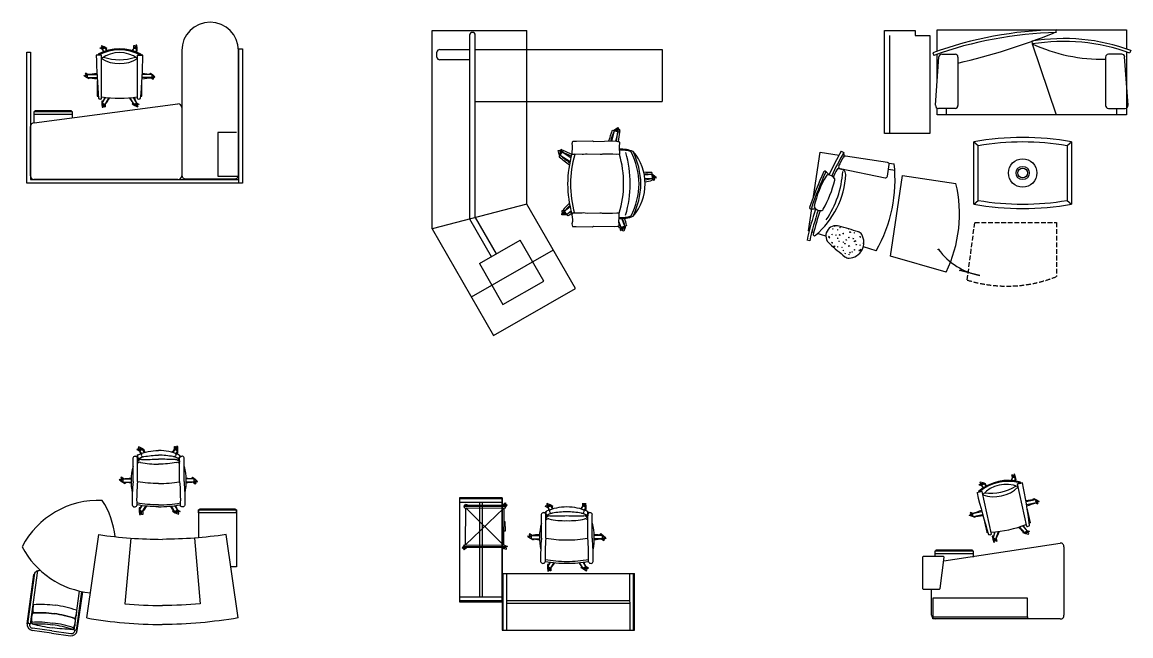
# Model space of a CAD drawing. Header units: millimetres. Extents: x 10079 to 35171, y 5151 to 19853.
# Drawn here: x 23452 to 35171, y 13371 to 19853 of the extents above; entities that cross this region are included whole.
import ezdxf

# ---------------------------------------------------------------- set-up
doc = ezdxf.new("R2010")
doc.units = ezdxf.units.MM
doc.linetypes.add('DASHED', pattern=[70, 50, -20])

# ---------------------------------------------------------------- blocks, each defined once
blk = doc.blocks.new('sh')
at = {"color": 0, "lineweight": -2, "ltscale": 100}
for p, q in [((-429, 240), (-432, 230)), ((-398, 233), (-429, 240)), ((-11, 225), (16, 248)), ((23, 241), (15, 233)), ((16, 248), (23, 241)), ((-438, 210), (-435, 220)), ((-414, 202), (-438, 210)), ((-435, 220), (-425, 217)), ((-432, 230), (-422, 227)), ((-425, 217), (-415, 215)), ((-422, 227), (-414, 225)), ((-414, 227), (16, 225)), ((-414, 197), (-414, 227)), ((-414, 217), (16, 215)), ((16, 195), (-414, 197)), ((-401, -193), (-399, 197)), ((1, 195), (-401, -193)), ((-399, 197), (-1, -195)), ((-379, 227), (-398, 233)), ((1, 195), (-1, -195)), ((15, 233), (8, 226)), ((23, 226), (15, 219)), ((16, 203), (38, 226)), ((16, 225), (16, 195)), ((16, 202), (16, 203)), ((30, 233), (23, 226)), ((38, 226), (30, 233)), ((-415, 52), (-400, 52)), ((-415, 2), (-415, 52)), ((-415, 2), (-415, 2)), ((-415, 2), (-415, 2)), ((-415, 2), (-415, -48)), ((-415, -48), (-400, -48)), ((-416, -201), (-438, -224)), ((-438, -224), (-430, -232)), ((-430, -232), (-423, -224)), ((-423, -224), (-415, -217)), ((-423, -239), (-415, -232)), ((14, -195), (-416, -193)), ((-416, -223), (-416, -193)), ((14, -215), (-416, -213)), ((-389, -223), (-416, -247)), ((14, -225), (-416, -223)), ((-415, -232), (-408, -225)), ((-21, -225), (-2, -232)), ((14, -195), (14, -225)), ((22, -226), (14, -224)), ((25, -216), (15, -213)), ((-416, -247), (-423, -239))]:
    blk.add_line(p, q, dxfattribs=at)
blk.add_circle((-200, 1), 5, dxfattribs=at)
at = {"color": 0, "linetype": 'Continuous', "lineweight": -2, "ltscale": 0.7}
blk.add_circle((-200, 1), 5, dxfattribs=at)
at = {"color": 0, "lineweight": -2, "ltscale": 100}
for centre, start, end in [((-403, 217), 154.715, 204.8272), ((-403, 217), 55.7375, 123.8046), ((4, 215), 55.7375, 123.8046), ((-404, -213), 235.7375, 303.8046), ((3, -215), 235.7375, 303.8046), ((3, -215), 334.715, 24.8272)]:
    blk.add_arc(centre, 12.1, start, end, dxfattribs=at)

msp = doc.modelspace()

# ---------------------------------------------------------------- linework, layer by layer
at = {"color": 18, "linetype": 'ByBlock', "lineweight": -2, "ltscale": 0.7, "true_color": 0x000000}
for p, q in [((27787, 17670), (27787, 19765)), ((27787, 19765), (28787, 19765)), ((28787, 17930), (28787, 19765)), ((28787, 19565), (30217, 19565)), ((30217, 19565), (30217, 19015)), ((28787, 19015), (30217, 19015)), ((29265, 18570), (29273, 18596)), ((29270, 18547), (29265, 18570)), ((29265, 18474), (29271, 18525)), ((29271, 18525), (29270, 18547)), ((29273, 18596), (29311, 18596)), ((29311, 18596), (29482, 18600)), ((29482, 18600), (29495, 18592)), ((29495, 18592), (29719, 18598)), ((29719, 18598), (29748, 18593)), ((29748, 18593), (29762, 18594)), ((29762, 18594), (29766, 18584)), ((29766, 18584), (29762, 18533)), ((29762, 18533), (29764, 18512)), ((29271, 18456), (29265, 18474)), ((29277, 18455), (29271, 18456)), ((29285, 18457), (29277, 18455)), ((29293, 18459), (29285, 18457)), ((29372, 18455), (29293, 18459)), ((29386, 18454), (29372, 18455)), ((29406, 18458), (29386, 18454)), ((29425, 18460), (29406, 18458)), ((29562, 18456), (29425, 18460)), ((29578, 18457), (29562, 18456)), ((29588, 18458), (29578, 18457)), ((29599, 18458), (29588, 18458)), ((29694, 18458), (29599, 18458)), ((29738, 18455), (29694, 18458)), ((29765, 18458), (29738, 18455)), ((29764, 18512), (29765, 18478)), ((29765, 18478), (29765, 18458)), ((28787, 17930), (27787, 17670)), ((28787, 17930), (27787, 17670)), ((28182, 17897), (28182, 17896)), ((29301, 17040), (28787, 17930)), ((29270, 17836), (29264, 17819)), ((29264, 17819), (29269, 17768)), ((29276, 17838), (29270, 17836)), ((29284, 17836), (29276, 17838)), ((29292, 17834), (29284, 17836)), ((29371, 17837), (29292, 17834)), ((29384, 17838), (29371, 17837)), ((29404, 17835), (29384, 17838)), ((29424, 17833), (29404, 17835)), ((29560, 17836), (29424, 17833)), ((29577, 17835), (29560, 17836)), ((29586, 17833), (29577, 17835)), ((29598, 17833), (29586, 17833)), ((29693, 17833), (29598, 17833)), ((29737, 17836), (29693, 17833)), ((29764, 17834), (29737, 17836)), ((29764, 17813), (29764, 17834)), ((29269, 17746), (29263, 17723)), ((29263, 17723), (29271, 17696)), ((29269, 17768), (29269, 17746)), ((29271, 17696), (29309, 17696)), ((29309, 17696), (29480, 17692)), ((29480, 17692), (29493, 17700)), ((29493, 17700), (29718, 17693)), ((29718, 17693), (29746, 17698)), ((29746, 17698), (29761, 17697)), ((29760, 17758), (29763, 17779)), ((29764, 17707), (29760, 17758)), ((29761, 17697), (29764, 17707)), ((29763, 17779), (29764, 17813)), ((27787, 17670), (28433, 16542)), ((28433, 16542), (29301, 17040))]:
    msp.add_line(p, q, dxfattribs=at)
at = {"color": 18, "linetype": 'ByBlock', "lineweight": -2, "ltscale": 0.4, "true_color": 0x000000}
for p, q in [((28182, 19715), (28182, 17775)), ((28242, 17791), (28242, 19715)), ((27837, 19485), (27837, 19535)), ((27867, 19565), (28182, 19565)), ((28182, 19455), (27867, 19455)), ((28242, 19565), (28787, 19565)), ((28242, 19015), (28787, 19015)), ((28182, 17775), (28410, 17377)), ((28242, 17791), (28463, 17406)), ((28285, 17304), (28717, 17552)), ((28966, 17119), (28717, 17552)), ((28200, 16950), (29067, 17447)), ((28285, 17304), (28533, 16871)), ((28533, 16871), (28966, 17119))]:
    msp.add_line(p, q, dxfattribs=at)
at = {"color": 18, "linetype": 'ByBlock', "lineweight": -2, "ltscale": 100, "true_color": 0x000000}
for p, q in [((32569, 18677), (32569, 19765)), ((32569, 19765), (32890, 19765)), ((32619, 19711), (32619, 18677)), ((32890, 19765), (32890, 19711)), ((32890, 19711), (33045, 19711)), ((33045, 19711), (33045, 18677)), ((33124, 19773), (35124, 19773)), ((33124, 19547), (33124, 19773)), ((34383, 19742), (34383, 19772)), ((35124, 19773), (35124, 19572)), ((34124, 19653), (34129, 19624)), ((34129, 19624), (34383, 18873)), ((33078, 19530), (33088, 19502)), ((33107, 18976), (33143, 19487)), ((33124, 19229), (33124, 19515)), ((33172, 19515), (33314, 19515)), ((33344, 19485), (33344, 18973)), ((34904, 19485), (34904, 18973)), ((35077, 19515), (34934, 19515)), ((35142, 18976), (35106, 19487)), ((35124, 19540), (35124, 18873)), ((35171, 19556), (35161, 19528)), ((33124, 18873), (33124, 18943)), ((35124, 18873), (33124, 18873)), ((33314, 18943), (33137, 18943)), ((33224, 18873), (33224, 18943)), ((34934, 18943), (35112, 18943)), ((35024, 18873), (35024, 18943)), ((33045, 18677), (32569, 18677)), ((33511, 17931), (33511, 18588)), ((33511, 18588), (33558, 18549)), ((33558, 17970), (33558, 18549)), ((34497, 18549), (34544, 18588)), ((34497, 18549), (34497, 17970)), ((34544, 18588), (34544, 17931)), ((31818, 18013), (31888, 18479)), ((31888, 18479), (32087, 18449)), ((32111, 18491), (32137, 18476)), ((32600, 18372), (32154, 18439)), ((32098, 18306), (32574, 18210)), ((32598, 18227), (32616, 18349)), ((32609, 18300), (32675, 18290)), ((32613, 18364), (32669, 18355)), ((32630, 17381), (32758, 18235)), ((32758, 18235), (33322, 18150)), ((33511, 17931), (33558, 17970)), ((34497, 17970), (34544, 17931)), ((31763, 17648), (31798, 17880)), ((32037, 17702), (32034, 17695)), ((32043, 17697), (32034, 17695)), ((32040, 17702), (32043, 17697)), ((31771, 17646), (31763, 17648)), ((31819, 17632), (31800, 17637)), ((31947, 17594), (31856, 17621)), ((31979, 17592), (31976, 17586)), ((31982, 17587), (31976, 17586)), ((31982, 17582), (31978, 17572)), ((31979, 17592), (31982, 17587)), ((31982, 17582), (31987, 17574)), ((32010, 17615), (32010, 17607)), ((32010, 17615), (32015, 17611)), ((32015, 17611), (32010, 17607)), ((32022, 17671), (32019, 17665)), ((32025, 17666), (32019, 17665)), ((32022, 17671), (32025, 17666)), ((32054, 17607), (32051, 17600)), ((32057, 17602), (32051, 17600)), ((32054, 17607), (32057, 17602)), ((32069, 17664), (32069, 17656)), ((32069, 17664), (32074, 17660)), ((32074, 17660), (32069, 17656)), ((32093, 17611), (32088, 17601)), ((32098, 17604), (32088, 17601)), ((32093, 17611), (32098, 17604)), ((32097, 17686), (32094, 17680)), ((32100, 17681), (32094, 17680)), ((32097, 17686), (32100, 17681)), ((32129, 17622), (32126, 17615)), ((32132, 17616), (32126, 17615)), ((32128, 17623), (32128, 17616)), ((32128, 17623), (32133, 17620)), ((32133, 17620), (32128, 17616)), ((32129, 17622), (32132, 17616)), ((32187, 17669), (32187, 17665)), ((32191, 17668), (32187, 17665)), ((32188, 17582), (32188, 17575)), ((32188, 17582), (32193, 17579)), ((32204, 17641), (32199, 17631)), ((32209, 17633), (32199, 17631)), ((32204, 17636), (32201, 17630)), ((32207, 17631), (32201, 17630)), ((32204, 17641), (32209, 17633)), ((32204, 17636), (32207, 17631)), ((32246, 17631), (32246, 17624)), ((32246, 17631), (32251, 17628)), ((32251, 17628), (32246, 17624)), ((32305, 17591), (32306, 17583)), ((32305, 17591), (32310, 17587)), ((32310, 17587), (32306, 17583)), ((32311, 17586), (32308, 17580)), ((32314, 17581), (32308, 17580)), ((32311, 17586), (32314, 17581)), ((31778, 17545), (31748, 17551)), ((31952, 17565), (31957, 17562)), ((31957, 17562), (31954, 17560)), ((31987, 17574), (31978, 17572)), ((32011, 17528), (32008, 17521)), ((32014, 17523), (32008, 17521)), ((32011, 17528), (32014, 17523)), ((32011, 17525), (32011, 17517)), ((32011, 17525), (32016, 17521)), ((32016, 17521), (32011, 17517)), ((32037, 17489), (32032, 17479)), ((32041, 17481), (32032, 17479)), ((32037, 17489), (32041, 17481)), ((32070, 17574), (32070, 17566)), ((32070, 17574), (32075, 17570)), ((32075, 17570), (32070, 17566)), ((32070, 17484), (32070, 17476)), ((32070, 17484), (32075, 17480)), ((32075, 17480), (32070, 17476)), ((32086, 17543), (32083, 17536)), ((32089, 17537), (32083, 17536)), ((32086, 17543), (32089, 17537)), ((32118, 17478), (32115, 17472)), ((32121, 17473), (32115, 17472)), ((32118, 17478), (32121, 17473)), ((32129, 17533), (32129, 17526)), ((32129, 17533), (32134, 17530)), ((32134, 17530), (32129, 17526)), ((32148, 17518), (32143, 17508)), ((32152, 17510), (32143, 17508)), ((32148, 17518), (32152, 17510)), ((32161, 17557), (32158, 17551)), ((32164, 17552), (32158, 17551)), ((32161, 17557), (32164, 17552)), ((32193, 17579), (32188, 17575)), ((32188, 17492), (32188, 17485)), ((32188, 17492), (32193, 17489)), ((32193, 17489), (32188, 17485)), ((32193, 17493), (32190, 17486)), ((32196, 17487), (32190, 17486)), ((32193, 17493), (32196, 17487)), ((32236, 17572), (32233, 17565)), ((32239, 17566), (32233, 17565)), ((32236, 17572), (32239, 17566)), ((32247, 17541), (32247, 17534)), ((32247, 17541), (32252, 17538)), ((32252, 17538), (32247, 17534)), ((32259, 17548), (32254, 17537)), ((32263, 17540), (32254, 17537)), ((32259, 17548), (32263, 17540)), ((32269, 17507), (32265, 17501)), ((32271, 17502), (32265, 17501)), ((32269, 17507), (32271, 17502)), ((32306, 17501), (32311, 17497)), ((32306, 17501), (32306, 17493)), ((32311, 17497), (32306, 17493)), ((32344, 17522), (32340, 17515)), ((32346, 17517), (32340, 17515)), ((32344, 17522), (32346, 17517)), ((32480, 17439), (32344, 17479)), ((32130, 17443), (32130, 17436)), ((32130, 17443), (32135, 17440)), ((32135, 17440), (32130, 17436)), ((32150, 17414), (32147, 17407)), ((32153, 17408), (32147, 17407)), ((32150, 17414), (32153, 17408)), ((32189, 17402), (32189, 17395)), ((32189, 17402), (32194, 17399)), ((32194, 17399), (32189, 17395)), ((32202, 17425), (32197, 17415)), ((32207, 17417), (32197, 17415)), ((32202, 17425), (32207, 17417)), ((32226, 17428), (32222, 17422)), ((32228, 17423), (32222, 17422)), ((32226, 17428), (32228, 17423)), ((32248, 17451), (32248, 17444)), ((32248, 17451), (32253, 17448)), ((32253, 17448), (32248, 17444)), ((32301, 17443), (32297, 17436)), ((32303, 17438), (32297, 17436)), ((32301, 17443), (32303, 17438)), ((32313, 17454), (32308, 17444)), ((32318, 17447), (32308, 17444)), ((32313, 17454), (32318, 17447)), ((33219, 17212), (32630, 17381)), ((33361, 17229), (33386, 17242)), ((33575, 17178), (33361, 17229)), ((28075, 14830), (28075, 14130)), ((28525, 14830), (28075, 14830)), ((28525, 14818), (28075, 14818)), ((28525, 14780), (28075, 14780)), ((28285, 14780), (28285, 14130)), ((28315, 14780), (28315, 14130)), ((28525, 14830), (28525, 14130)), ((28525, 14130), (28525, 14830)), ((29000, 14769), (28995, 14759)), ((29032, 14755), (29000, 14769)), ((29377, 14741), (29378, 14771)), ((29389, 14772), (29390, 14760)), ((29401, 14772), (29401, 14761)), ((29415, 14738), (29412, 14773)), ((28940, 14403), (28940, 14653)), ((28984, 14738), (28989, 14748)), ((29010, 14723), (28984, 14738)), ((28989, 14748), (29000, 14743)), ((28995, 14759), (29005, 14753)), ((29000, 14743), (29010, 14738)), ((29005, 14753), (29015, 14748)), ((29008, 14729), (29038, 14746)), ((29008, 14729), (29025, 14698)), ((29062, 14737), (29032, 14755)), ((29038, 14746), (29059, 14710)), ((29050, 14730), (29056, 14727)), ((29056, 14727), (29062, 14737)), ((29381, 14746), (29360, 14710)), ((29381, 14746), (29411, 14729)), ((29390, 14760), (29390, 14749)), ((29411, 14729), (29394, 14698)), ((29401, 14761), (29402, 14750)), ((29403, 14710), (29404, 14703)), ((29404, 14703), (29415, 14704)), ((29415, 14704), (29415, 14738)), ((29479, 14403), (29479, 14653)), ((28987, 14403), (28987, 14638)), ((29432, 14403), (29432, 14638)), ((28798, 14418), (28804, 14428)), ((28826, 14398), (28798, 14418)), ((28804, 14428), (28814, 14422)), ((28816, 14447), (28810, 14438)), ((28810, 14438), (28820, 14431)), ((28814, 14422), (28823, 14416)), ((28843, 14432), (28816, 14447)), ((28820, 14431), (28829, 14425)), ((28836, 14397), (28836, 14431)), ((28836, 14431), (28920, 14431)), ((29583, 14431), (29499, 14431)), ((29560, 14441), (29568, 14450)), ((29569, 14433), (29560, 14441)), ((29568, 14450), (29595, 14429)), ((29570, 14433), (29569, 14433)), ((29583, 14431), (29583, 14397)), ((29595, 14429), (29621, 14405)), ((28856, 14381), (28826, 14398)), ((28836, 14397), (28919, 14397)), ((28856, 14394), (28862, 14391)), ((28862, 14391), (28856, 14381)), ((29583, 14397), (29500, 14397)), ((29576, 14396), (29599, 14379)), ((29597, 14395), (29589, 14402)), ((29605, 14404), (29596, 14411)), ((29606, 14387), (29597, 14395)), ((29599, 14379), (29606, 14387)), ((29613, 14396), (29605, 14404)), ((29621, 14405), (29613, 14396)), ((28075, 14130), (28075, 13730)), ((28285, 14130), (28285, 13780)), ((28315, 14130), (28315, 13780)), ((28525, 13730), (28525, 14130)), ((28525, 14130), (28525, 13730)), ((29016, 14125), (29004, 14124)), ((29004, 14124), (29004, 14090)), ((29004, 14090), (29007, 14055)), ((29008, 14099), (29036, 14149)), ((29038, 14082), (29008, 14099)), ((29016, 14118), (29016, 14125)), ((29018, 14067), (29018, 14078)), ((29019, 14056), (29018, 14067)), ((29030, 14068), (29029, 14079)), ((29030, 14056), (29030, 14068)), ((29038, 14082), (29074, 14144)), ((29042, 14087), (29042, 14057)), ((29381, 14082), (29345, 14144)), ((29363, 14101), (29358, 14091)), ((29358, 14091), (29388, 14074)), ((29369, 14098), (29363, 14101)), ((29411, 14099), (29381, 14082)), ((29411, 14099), (29383, 14149)), ((29388, 14074), (29419, 14059)), ((29414, 14075), (29404, 14080)), ((29409, 14105), (29435, 14090)), ((29420, 14085), (29410, 14090)), ((29425, 14070), (29414, 14075)), ((29419, 14059), (29425, 14070)), ((29430, 14080), (29420, 14085)), ((29435, 14090), (29430, 14080)), ((28525, 14030), (29925, 14030)), ((28525, 14030), (28525, 13430)), ((28537, 13430), (28537, 14030)), ((28575, 13430), (28575, 14030)), ((29007, 14055), (29019, 14056)), ((29042, 14057), (29030, 14056)), ((29878, 13430), (29875, 14030)), ((29913, 13430), (29913, 14030)), ((29925, 13430), (29925, 14030)), ((29925, 13430), (29925, 14030)), ((28525, 13840), (28525, 13870)), ((28525, 13780), (28075, 13780)), ((28525, 13742), (28075, 13742)), ((28075, 13730), (28525, 13730)), ((28525, 13730), (28075, 13730)), ((28115, 13730), (28085, 13730)), ((28575, 13745), (29877, 13745)), ((28575, 13715), (29877, 13715)), ((28525, 13430), (29281, 13430)), ((28525, 13430), (29925, 13430))]:
    msp.add_line(p, q, dxfattribs=at)
at = {"color": 18, "linetype": 'ByBlock', "lineweight": -2, "ltscale": 0.2, "true_color": 0x000000}
for p, q in [((24276, 19577), (24281, 19587)), ((24300, 19563), (24276, 19577)), ((24281, 19587), (24290, 19582)), ((24291, 19605), (24286, 19596)), ((24286, 19596), (24295, 19591)), ((24290, 19582), (24299, 19577)), ((24319, 19592), (24291, 19605)), ((24295, 19591), (24304, 19587)), ((24298, 19569), (24325, 19585)), ((24347, 19576), (24319, 19592)), ((24325, 19585), (24344, 19551)), ((24342, 19567), (24347, 19576)), ((24637, 19585), (24618, 19551)), ((24634, 19580), (24634, 19608)), ((24634, 19608), (24644, 19608)), ((24637, 19585), (24665, 19569)), ((24644, 19608), (24645, 19598)), ((24645, 19598), (24645, 19588)), ((24665, 19609), (24655, 19609)), ((24655, 19609), (24655, 19598)), ((24655, 19598), (24656, 19588)), ((24668, 19578), (24665, 19609)), ((24668, 19546), (24668, 19578)), ((25741, 19572), (25745, 19573)), ((25741, 18152), (25741, 19572)), ((25745, 19573), (25781, 19573)), ((25781, 19573), (25781, 18152)), ((23500, 18152), (23500, 19537)), ((23500, 19537), (23520, 19537)), ((23520, 19537), (23540, 19537)), ((23540, 19537), (23540, 18192)), ((24291, 19503), (24235, 19503)), ((24291, 19042), (24291, 19503)), ((24298, 19569), (24314, 19541)), ((24336, 19570), (24342, 19567)), ((24665, 19569), (24649, 19541)), ((24657, 19552), (24658, 19546)), ((24658, 19546), (24668, 19546)), ((24672, 19042), (24672, 19503)), ((24672, 19503), (24728, 19503)), ((24728, 19503), (24672, 19503)), ((25139, 19563), (25139, 18238)), ((25739, 18238), (25739, 19553)), ((24107, 19287), (24112, 19295)), ((24132, 19268), (24107, 19287)), ((24112, 19295), (24121, 19290)), ((24124, 19313), (24118, 19304)), ((24118, 19304), (24127, 19299)), ((24121, 19290), (24130, 19284)), ((24148, 19299), (24124, 19313)), ((24127, 19299), (24135, 19293)), ((24160, 19253), (24132, 19268)), ((24142, 19299), (24241, 19299)), ((24142, 19267), (24142, 19299)), ((24142, 19267), (24243, 19267)), ((24160, 19265), (24165, 19261)), ((24165, 19261), (24160, 19253)), ((24245, 19232), (24245, 19073)), ((24718, 19073), (24718, 19232)), ((24821, 19267), (24720, 19267)), ((24821, 19299), (24721, 19299)), ((24800, 19307), (24807, 19315)), ((24808, 19300), (24800, 19307)), ((24807, 19315), (24832, 19296)), ((24808, 19300), (24808, 19300)), ((24814, 19266), (24835, 19250)), ((24821, 19299), (24821, 19267)), ((24834, 19265), (24826, 19272)), ((24832, 19296), (24855, 19275)), ((24840, 19273), (24833, 19280)), ((24842, 19259), (24834, 19265)), ((24835, 19250), (24842, 19259)), ((24848, 19267), (24840, 19273)), ((24855, 19275), (24848, 19267)), ((23579, 18791), (25099, 18991)), ((24305, 19020), (24294, 19019)), ((24294, 19019), (24294, 18988)), ((24294, 18988), (24297, 18957)), ((24298, 18997), (24334, 19058)), ((24325, 18981), (24298, 18997)), ((24305, 19014), (24305, 19020)), ((24325, 18981), (24368, 19055)), ((24329, 18986), (24329, 18958)), ((24637, 18981), (24595, 19055)), ((24621, 18999), (24616, 18989)), ((24616, 18989), (24643, 18973)), ((24626, 18996), (24621, 18999)), ((24665, 18997), (24629, 19058)), ((24665, 18997), (24637, 18981)), ((24662, 19002), (24686, 18988)), ((24672, 18984), (24663, 18988)), ((24686, 18988), (24681, 18979)), ((23579, 18910), (23589, 18910)), ((23579, 18791), (23579, 18910)), ((23579, 18910), (23979, 18910)), ((23579, 18880), (23979, 18880)), ((23589, 18910), (23589, 18920)), ((23589, 18920), (23969, 18920)), ((23969, 18920), (23969, 18910)), ((23979, 18910), (23979, 18844)), ((24297, 18957), (24308, 18957)), ((24307, 18968), (24307, 18978)), ((24308, 18957), (24307, 18968)), ((24318, 18968), (24317, 18978)), ((24318, 18957), (24318, 18968)), ((24329, 18958), (24318, 18957)), ((24643, 18973), (24672, 18960)), ((24667, 18974), (24658, 18979)), ((24677, 18970), (24667, 18974)), ((24681, 18979), (24672, 18984)), ((24672, 18960), (24677, 18970)), ((25139, 18951), (25139, 18231)), ((23539, 18231), (23539, 18751)), ((25719, 18689), (25519, 18689)), ((25519, 18689), (25519, 18228)), ((23540, 18192), (25739, 18192)), ((25099, 18191), (23579, 18191)), ((25179, 18198), (25699, 18198)), ((25519, 18228), (25738, 18228)), ((25739, 18152), (23500, 18152)), ((25781, 18152), (25741, 18152)), ((24624, 15000), (24624, 15250)), ((24671, 15000), (24671, 15235)), ((25116, 15000), (25116, 15235)), ((25163, 15000), (25163, 15250)), ((23505, 13499), (23577, 14017)), ((24035, 13426), (24092, 13837)), ((23761, 13400), (23559, 13428)), ((23764, 13423), (23562, 13451)), ((23761, 13400), (23963, 13371)), ((23764, 13423), (23967, 13395))]:
    msp.add_line(p, q, dxfattribs=at)
at = {"color": 18, "linetype": 'ByBlock', "lineweight": -2, "true_color": 0x000000}
for p, q in [((29709, 18706), (29683, 18597)), ((29690, 18711), (29769, 18691)), ((29702, 18708), (29716, 18719)), ((29704, 18691), (29703, 18690)), ((29716, 18719), (29750, 18742)), ((29749, 18696), (29725, 18597)), ((29747, 18723), (29737, 18715)), ((29755, 18712), (29745, 18704)), ((29758, 18731), (29747, 18723)), ((29750, 18742), (29758, 18731)), ((29766, 18720), (29755, 18712)), ((29757, 18694), (29774, 18709)), ((29774, 18709), (29766, 18720)), ((29118, 18497), (29131, 18501)), ((29129, 18457), (29118, 18497)), ((29129, 18430), (29171, 18499)), ((29135, 18440), (29129, 18457)), ((29131, 18501), (29135, 18488)), ((29135, 18488), (29139, 18475)), ((29139, 18447), (29244, 18382)), ((29157, 18509), (29144, 18505)), ((29144, 18505), (29148, 18492)), ((29148, 18492), (29152, 18480)), ((29152, 18436), (29152, 18436)), ((29169, 18478), (29157, 18509)), ((29161, 18482), (29253, 18424)), ((30108, 18244), (30029, 18238)), ((30111, 18203), (30034, 18197)), ((30092, 18244), (30092, 18245)), ((30103, 18201), (30131, 18183)), ((30107, 18264), (30113, 18183)), ((30108, 18251), (30123, 18241)), ((30128, 18202), (30117, 18209)), ((30123, 18241), (30155, 18216)), ((30136, 18213), (30125, 18220)), ((30139, 18194), (30128, 18202)), ((30131, 18183), (30139, 18194)), ((30147, 18205), (30136, 18213)), ((30155, 18216), (30147, 18205)), ((29189, 17862), (29155, 17860)), ((29155, 17860), (29155, 17847)), ((29155, 17847), (29169, 17847)), ((29155, 17833), (29169, 17833)), ((29155, 17819), (29155, 17833)), ((29196, 17817), (29155, 17819)), ((29169, 17847), (29182, 17847)), ((29169, 17833), (29182, 17833)), ((29222, 17809), (29170, 17871)), ((29183, 17855), (29243, 17906)), ((29214, 17818), (29196, 17817)), ((29209, 17824), (29254, 17862)), ((29223, 17833), (29223, 17833)), ((29785, 17683), (29761, 17741)), ((29842, 17706), (29766, 17676)), ((29823, 17699), (29790, 17779)), ((29819, 17714), (29819, 17715)), ((29830, 17702), (29826, 17684)), ((29781, 17691), (29772, 17658)), ((29772, 17658), (29785, 17654)), ((29785, 17654), (29789, 17667)), ((29789, 17667), (29793, 17680)), ((29798, 17650), (29802, 17663)), ((29811, 17646), (29798, 17650)), ((29802, 17663), (29806, 17675)), ((29826, 17684), (29811, 17646)), ((33921, 15048), (33910, 15011)), ((33913, 15070), (33923, 15072)), ((33919, 15043), (33913, 15070)), ((33921, 15048), (33951, 15039)), ((33923, 15072), (33926, 15062)), ((33926, 15062), (33928, 15052)), ((33943, 15078), (33933, 15075)), ((33933, 15075), (33936, 15065)), ((33936, 15065), (33938, 15055)), ((33951, 15039), (33942, 15008)), ((33953, 15048), (33943, 15078)), ((33948, 15020), (33949, 15014)), ((33949, 15014), (33960, 15017)), ((33960, 15017), (33953, 15048)), ((33600, 14894), (33545, 14882)), ((33570, 14963), (33573, 14974)), ((33596, 14955), (33570, 14963)), ((33573, 14974), (33583, 14971)), ((33578, 14994), (33575, 14984)), ((33575, 14984), (33586, 14981)), ((33609, 14987), (33578, 14994)), ((33583, 14971), (33593, 14968)), ((33586, 14981), (33595, 14978)), ((33593, 14960), (33616, 14981)), ((33593, 14960), (33614, 14936)), ((33699, 14443), (33600, 14894)), ((33639, 14978), (33609, 14987)), ((33616, 14981), (33642, 14953)), ((33630, 14969), (33636, 14967)), ((33636, 14967), (33639, 14978)), ((34027, 14988), (33972, 14976)), ((33972, 14976), (34027, 14988)), ((34071, 14525), (33972, 14976)), ((34162, 14808), (34064, 14787)), ((34169, 14777), (34070, 14755)), ((34140, 14812), (34145, 14821)), ((34149, 14807), (34140, 14812)), ((34145, 14821), (34173, 14808)), ((34149, 14807), (34149, 14807)), ((34162, 14808), (34169, 14777)), ((34162, 14775), (34186, 14764)), ((34181, 14778), (34172, 14783)), ((34173, 14808), (34200, 14792)), ((34186, 14787), (34177, 14792)), ((34191, 14773), (34181, 14778)), ((34195, 14783), (34186, 14787)), ((34186, 14764), (34191, 14773)), ((34200, 14792), (34195, 14783)), ((33467, 14643), (33470, 14653)), ((33470, 14653), (33480, 14649)), ((33478, 14672), (33474, 14663)), ((33474, 14663), (33484, 14659)), ((33504, 14664), (33478, 14672)), ((33480, 14649), (33490, 14646)), ((33484, 14659), (33493, 14655)), ((33498, 14662), (33596, 14684)), ((33505, 14631), (33498, 14662)), ((33505, 14631), (33604, 14653)), ((34109, 14565), (34075, 14721)), ((33496, 14631), (33467, 14643)), ((33526, 14621), (33496, 14631)), ((33524, 14633), (33530, 14631)), ((33530, 14631), (33526, 14621)), ((33614, 14619), (33648, 14464)), ((34074, 14479), (34026, 14532)), ((33718, 14425), (33707, 14422)), ((33707, 14422), (33714, 14391)), ((33716, 14401), (33737, 14469)), ((33719, 14419), (33718, 14425)), ((33746, 14391), (33772, 14472)), ((34051, 14458), (33993, 14521)), ((34031, 14472), (34028, 14462)), ((34028, 14462), (34058, 14452)), ((34037, 14470), (34031, 14472)), ((34074, 14479), (34051, 14458)), ((34058, 14452), (34089, 14446)), ((34071, 14484), (34097, 14476)), ((34081, 14458), (34072, 14461)), ((34084, 14469), (34074, 14471)), ((34092, 14456), (34081, 14458)), ((34094, 14466), (34084, 14469)), ((34089, 14446), (34092, 14456)), ((34097, 14476), (34094, 14466)), ((33193, 14162), (34424, 14350)), ((33714, 14391), (33724, 14361)), ((33746, 14391), (33716, 14401)), ((33724, 14361), (33734, 14364)), ((33731, 14374), (33729, 14384)), ((33734, 14364), (33731, 14374)), ((33741, 14377), (33739, 14387)), ((33744, 14367), (33741, 14377)), ((33754, 14370), (33744, 14367)), ((33748, 14397), (33754, 14370)), ((34464, 14310), (34464, 13590)), ((32969, 14200), (32969, 13872)), ((33080, 14208), (32977, 14208)), ((33190, 14208), (33080, 14208)), ((33104, 14208), (33104, 14269)), ((33104, 14269), (33504, 14269)), ((33104, 14269), (33114, 14269)), ((33104, 14239), (33504, 14239)), ((33114, 14269), (33114, 14279)), ((33114, 14279), (33494, 14279)), ((33155, 13872), (33198, 14200)), ((33494, 14279), (33494, 14269)), ((33504, 14269), (33504, 14203)), ((32977, 13863), (33080, 13863)), ((33064, 13590), (33064, 13863)), ((33080, 13863), (33146, 13863)), ((34078, 13770), (33078, 13770)), ((33078, 13770), (33078, 13570)), ((34078, 13570), (34078, 13770)), ((33078, 13550), (33078, 13570)), ((33078, 13570), (34078, 13570)), ((34078, 13550), (33078, 13550)), ((34424, 13550), (33104, 13550)), ((34078, 13570), (34078, 13550))]:
    msp.add_line(p, q, dxfattribs=at)
at = {"color": 18, "linetype": 'DASHED', "lineweight": -2, "true_color": 0x000000}
for p, q in [((33442, 17130), (33522, 17737)), ((33522, 17737), (34385, 17737)), ((34385, 17737), (34385, 17167))]:
    msp.add_line(p, q, dxfattribs=at)
at = {"color": 18, "linetype": 'ByBlock', "lineweight": -2, "ltscale": 0.2, "true_color": 0x000000}
for points in [[(24734, 15327), (24740, 15324), (24745, 15334), (24715, 15352), (24684, 15366), (24679, 15356), (24689, 15351), (24699, 15345)], [(25061, 15338), (25061, 15369), (25073, 15369), (25073, 15358), (25074, 15347)], [(25087, 15307), (25088, 15301), (25099, 15301), (25099, 15336), (25096, 15370), (25084, 15370), (25085, 15358), (25085, 15347)], [(24694, 15320), (24668, 15335), (24673, 15346), (24683, 15340), (24693, 15335)], [(24692, 15326), (24709, 15296)], [(24722, 15344), (24743, 15307)], [(25065, 15344), (25044, 15307)], [(25095, 15326), (25078, 15296)], [(24540, 14991), (24546, 14988), (24540, 14978), (24510, 14995), (24481, 15015), (24488, 15025), (24497, 15019), (24507, 15013)], [(24526, 15030), (24500, 15045), (24494, 15035), (24504, 15029), (24513, 15023)], [(24520, 15029), (24604, 15029)], [(25267, 15029), (25183, 15029)], [(25253, 15030), (25253, 15031), (25244, 15038), (25252, 15047), (25279, 15026), (25305, 15002), (25297, 14993), (25288, 15001), (25280, 15008)], [(24520, 14994), (24603, 14994)], [(25267, 14994), (25184, 14994)], [(25260, 14993), (25282, 14976), (25290, 14985), (25281, 14992), (25272, 14999)], [(24700, 14715), (24699, 14722), (24688, 14722), (24688, 14687), (24691, 14652), (24702, 14653), (24702, 14665), (24701, 14676)], [(24692, 14697), (24720, 14746)], [(24726, 14684), (24726, 14654), (24714, 14654), (24713, 14665), (24713, 14676)], [(24722, 14679), (24758, 14741)], [(25065, 14679), (25029, 14741)], [(25053, 14696), (25047, 14699), (25041, 14688), (25071, 14671), (25103, 14657), (25108, 14667), (25098, 14672), (25088, 14677)], [(25095, 14697), (25067, 14746)], [(25093, 14703), (25119, 14687), (25114, 14677), (25103, 14682), (25093, 14687)], [(25316, 14670), (25316, 14700), (25716, 14700), (25716, 14100)], [(25716, 14670), (25716, 14700), (25316, 14700), (25316, 14407)], [(25716, 14670), (25316, 14670), (25316, 14670)], [(25716, 14700), (25706, 14700), (25706, 14710), (25326, 14710), (25326, 14700)], [(24134, 13560), (24262, 14440)], [(25734, 13560), (25607, 14440)], [(24599, 14403), (24536, 13709)], [(25272, 14403), (25335, 13709)], [(25716, 14100), (25656, 14100)], [(23539, 13495), (23618, 14061)], [(24001, 13431), (24058, 13844)]]:
    msp.add_lwpolyline(points, dxfattribs=at)
for points in [[(24624, 15250, -0.354104), (24649, 15269, -0.354104)], [(24671, 15235, 0.516232), (24646, 15269, 0.354104)], [(24679, 15283, 0.176981), (24663, 15263, -0.170232)], [(24679, 15283, 0.904248), (24697, 15248, 0.424622)], [(24690, 15246, 0.218786), (24671, 15205, 13.63604)], [(24715, 15235, 0.345148), (24671, 15205, -1.252209)], [(24679, 15283, -0.105428), (24893, 15329)], [(24705, 15294, -0.004203), (24692, 15326), (24722, 15344, -0.005305), (24748, 15308)], [(24697, 15248, -0.118299), (24739, 15264, -0.022603)], [(24720, 15299, 0.904248), (24739, 15264, 0.424622)], [(24715, 15235, 0.016849), (24893, 15238, 1.287089)], [(24739, 15264, -0.04207), (24893, 15279, -0.116806)], [(25108, 15283, 0.105428), (24893, 15329)], [(25048, 15264, 0.04207), (24893, 15279, 0.116806)], [(25072, 15235, -0.016849), (24893, 15238, -1.287089)], [(25039, 15308, -0.005305), (25065, 15344), (25095, 15326, -0.004203), (25082, 15294)], [(25067, 15299, -0.904248), (25048, 15264, -0.424622)], [(25090, 15248, 0.118299), (25048, 15264, 0.022603)], [(25072, 15235, -0.345148), (25116, 15205, 1.252209)], [(25108, 15283, -0.904248), (25090, 15248, -0.424622)], [(25097, 15246, -0.218786), (25116, 15205, -13.63604)], [(25108, 15283, -0.176981), (25124, 15263, 0.170232)], [(25116, 15235, -0.516232), (25141, 15269, -0.354104)], [(25163, 15250, 0.354104), (25138, 15269, 0.354104)], [(24624, 15159, 0.119143), (24616, 14876)], [(24704, 15203, 0.35054), (24670, 15190, -0.570261)], [(24704, 15203, 0.060664), (24893, 15185)], [(25083, 15203, -0.060664), (24894, 15185)], [(25083, 15203, -0.35054), (25116, 15190, 0.570261)], [(25163, 15159, -0.119143), (25170, 14876)], [(24603, 14985, -0.010143), (24520, 14994), (24520, 15029, -0.010245), (24604, 15038)], [(25183, 15038, -0.010245), (25267, 15029), (25267, 14994, -0.010143), (25184, 14985, -0.010143)], [(24624, 15000, 0.029176), (24616, 14752, -1.107314)], [(24671, 15000, 0.029204), (24663, 14748, -1.107314)], [(24893, 14980, -0.042412), (24671, 14999, -0.042412)], [(24893, 14980, 0.042412), (25116, 14999, 0.042412)], [(25116, 15000, -0.029204), (25123, 14748, 1.107314)], [(25163, 15000, -0.029176), (25171, 14752, 1.107314)], [(24893, 14754, -0.044015), (24663, 14775)], [(24893, 14754, 0.044015), (25124, 14775)], [(24616, 14752, 0.717563), (24663, 14748, 0.855784)], [(24893, 14734, -0.043273), (24663, 14754)], [(24767, 14740, -0.009202), (24722, 14679), (24692, 14697, -0.006599), (24713, 14747)], [(24893, 14734, 0.043273), (25124, 14754)], [(25074, 14747, -0.006599), (25095, 14697), (25065, 14679, -0.009202), (25020, 14740)], [(25171, 14752, -0.717563), (25123, 14748, -0.855784)], [(24262, 14440, 0.035063), (24933, 14390)], [(25607, 14440, -0.035063), (24936, 14390)], [(23539, 13495, -0.47334), (23516, 13521), (23587, 14034, -0.288524), (23618, 14059, -0.288524)], [(23577, 14017, -0.193391), (23586, 14027, -0.193391)], [(23618, 14061, -0.006223), (23642, 14063, -0.006223)], [(24001, 13431, 0.47334), (24030, 13450), (24084, 13839)], [(23563, 13612, 0.144934), (23553, 13516)], [(23568, 13685, 0.108365), (23562, 13612, 0.108365)], [(23563, 13612, -0.062572), (23789, 13602, -0.053805)], [(23573, 13703, 0.129563), (23567, 13616)], [(23564, 13613, -0.088514), (23567, 13616)], [(23567, 13616, -0.061467), (23790, 13605, -0.052701)], [(23571, 13697, -0.279084), (23569, 13705, -2.805951)], [(23573, 13703, -0.061142), (23802, 13693, -0.054445)], [(24010, 13550, 0.062572), (23789, 13602, 0.053805)], [(24007, 13555, 0.061467), (23790, 13605, 0.052701)], [(24025, 13640, 0.061142), (23802, 13693, 0.054445)], [(24025, 13640, -0.129563), (24007, 13555)], [(24025, 13621, -0.108365), (24010, 13549, -0.108365)], [(24025, 13634, 0.279084), (24030, 13641, 2.805951)], [(24536, 13709, 0.02164), (24934, 13690)], [(25335, 13709, -0.021787), (24935, 13690)], [(23554, 13585, 0.116227), (23549, 13506)], [(23563, 13498, -0.863289), (23553, 13516, -0.065507)], [(23553, 13516, -0.059345), (23776, 13505, -0.052685)], [(23558, 13497, 0.023416), (23769, 13455, -0.356385)], [(23563, 13498, -0.047013), (23773, 13487, -0.049126)], [(23978, 13440, 0.047013), (23773, 13487, 0.049126)], [(23993, 13455, 0.059345), (23776, 13505, 0.052685)], [(24010, 13550, -0.144934), (23993, 13455)], [(24011, 13521, -0.116227), (23994, 13444)], [(24009, 13551, 0.088514), (24007, 13555)], [(24134, 13560, 0.041801), (24933, 13490)], [(25734, 13560, -0.041801), (24936, 13490)], [(23983, 13438, -0.023416), (23769, 13455, 0.356385)], [(23978, 13440, 0.863289), (23993, 13455, 0.065507)]]:
    msp.add_lwpolyline(points, format="xyb", dxfattribs=at)
at = {"color": 18, "linetype": 'ByBlock', "lineweight": -2, "ltscale": 100, "true_color": 0x000000}
for centre, radius in [((34028, 18260), 150), ((34028, 18260), 70), ((34028, 18260), 50), ((33139, 17452), 5)]:
    msp.add_circle(centre, radius, dxfattribs=at)
at = {"color": 18, "linetype": 'ByBlock', "lineweight": -2, "ltscale": 0.2, "true_color": 0x000000}
for centre, radius, start, end in [((25439, 19553), 300, 0, 180), ((24481, 19090), 481, 62.0686, 117.9314), ((24311, 19577), 12.1, 30, 210), ((24311, 19577), 5.25, 30, 210), ((22832, 18441), 1881, 36.2319, 37.4478), ((26131, 18441), 1881, 142.5522, 143.7681), ((24651, 19577), 12.1, 330, 150), ((24651, 19577), 5.25, 330, 150), ((31024, 19630), 6790, 181.0718, 184.9259), ((24259, 19511), 5.33, 128.6891, 307.0729), ((24481, 19090), 471, 62.2928, 117.7072), ((24481, 19208), 324, 53.9912, 126.0088), ((24481, 19768), 353, 237.3822, 302.6178), ((26035, 20290), 1881, 202.5522, 203.5154), ((24481, 19965), 509, 250.6389, 289.3611), ((22928, 20290), 1881, 336.4846, 337.4478), ((24703, 19511), 5.33, 232.9271, 51.3109), ((17939, 19630), 6790, 355.0741, 358.9282), ((24142, 19283), 12.1, 90, 270), ((24142, 19283), 5.25, 90, 270), ((24385, 17434), 1881, 94.407, 97.4478), ((24385, 21132), 1881, 262.5522, 265.6749), ((24577, 21132), 1881, 274.3251, 277.4478), ((24577, 17434), 1881, 82.5522, 85.593), ((24821, 19283), 12.1, 270, 90), ((24821, 19283), 5.25, 270, 90), ((24481, 20247), 1198, 258.6259, 259.1827), ((24282, 19086), 44.9, 238.9956, 282.1617), ((24481, 20247), 1198, 260.8598, 279.1402), ((26035, 18275), 1881, 155.3569, 157.4478), ((24311, 18989), 12.1, 150, 330), ((24311, 18989), 5.25, 150, 330), ((22832, 20124), 1881, 322.5522, 325.2997), ((26131, 20124), 1881, 214.7003, 217.4478), ((22928, 18275), 1881, 22.5522, 24.6431), ((24651, 18989), 12.1, 210, 30), ((24651, 18989), 5.25, 210, 30), ((24681, 19086), 44.9, 257.8383, 301.0044), ((24481, 20247), 1198, 280.8173, 281.3741), ((25099, 18951), 40, 0, 90), ((23579, 18751), 40, 89.9365, 180.0635), ((23579, 18231), 40, 180, 270), ((25099, 18231), 40, 270, 0), ((25179, 18238), 40, 180, 270), ((25699, 18238), 40, 270, 0), ((24707, 15335), 13.3, 30, 210), ((24707, 15335), 5.78, 30, 210), ((25080, 15335), 13.3, 330, 150), ((25080, 15335), 5.78, 330, 150), ((24520, 15011), 13.3, 90, 270), ((24520, 15011), 5.78, 90, 270), ((25267, 15011), 13.3, 270, 90), ((25267, 15011), 5.78, 270, 90), ((24259, 13892), 910, 87.4864, 152.5136), ((23532, 14312), 910, 6.7019, 32.5136), ((24707, 14688), 13.3, 150, 330), ((24707, 14688), 5.78, 150, 330), ((25080, 14688), 13.3, 210, 30), ((25080, 14688), 5.78, 210, 30), ((24259, 14732), 910, 207.4864, 264.5535), ((23568, 13491), 63.6, 172.0834, 262.0834), ((23568, 13491), 39.8, 172.0834, 262.0834), ((23972, 13434), 63.6, 262.0834, 352.0834), ((23972, 13434), 39.8, 262.0834, 352.0834)]:
    msp.add_arc(centre, radius, start, end, dxfattribs=at)
at = {"color": 18, "linetype": 'ByBlock', "lineweight": -2, "ltscale": 0.4, "true_color": 0x000000}
for centre, start, end in [((28212, 19715), 90, 180), ((28212, 19715), 0, 90), ((27867, 19535), 90, 180), ((27867, 19485), 180, 270)]:
    msp.add_arc(centre, 30, start, end, dxfattribs=at)
at = {"color": 18, "linetype": 'ByBlock', "lineweight": -2, "ltscale": 100, "true_color": 0x000000}
for centre, radius, start, end in [((34475, 15643), 4131, 91.2781, 109.7659), ((34475, 15643), 4101, 91.2781, 109.7659), ((31905, 25755), 6495, 282.8026, 292.2094), ((34461, 17598), 2082, 70.0475, 99.289), ((34461, 17598), 2052, 70.0475, 99.289), ((34864, 21208), 1746, 245.1262, 271.3349), ((33172, 19485), 30, 90, 175.9949), ((33314, 19485), 30, 0, 90), ((34934, 19485), 30, 90, 180), ((35077, 19485), 30, 4.0051, 90), ((33137, 18973), 30, 175.9949, 270), ((33314, 18973), 30, 270, 0), ((34934, 18973), 30, 180, 270), ((35112, 18973), 30, 270, 4.0051), ((34028, 15771), 2864, 79.6111, 100.3889), ((34028, 15771), 2817, 80.4059, 99.5941), ((35065, 16813), 3398, 150.4019, 155.1877), ((35065, 16813), 3368, 150.4019, 155.1256), ((35065, 16813), 3348, 151.1393, 152.9647), ((32151, 18419), 20, 81.4646, 151.1393), ((31121, 18333), 1026, 5.8311, 8.0435), ((35065, 16813), 3348, 153.7473, 155.1841), ((32081, 18285), 20, 83.4281, 153.7473), ((32101, 18325), 20, 152.9647, 261.4646), ((32065, 18154), 152, 65.2389, 83.4281), ((32108, 18246), 50, 357.0438, 65.2389), ((31162, 18190), 1517, 330.3438, 6.2668), ((32597, 18352), 20, 351.4646, 81.4646), ((35039, 16812), 3438, 154.8331, 161.6335), ((35039, 16812), 3418, 154.8331, 161.6335), ((32891, 17673), 1092, 149.5205, 167.3488), ((31264, 18290), 895, 309.7644, 357.0438), ((30847, 18479), 1230, 330.7259, 346.1435), ((31937, 18270), 10, 334.8331, 154.8331), ((31904, 18210), 78.2, 21.6328, 61.7002), ((31969, 18219), 20, 90.0363, 158.4347), ((31121, 18333), 1006, 325.6792, 356.6596), ((31969, 18152), 87, 36.3514, 90.0363), ((32023, 18192), 20, 338.4347, 36.3514), ((32578, 18230), 20, 258.6516, 351.4646), ((31951, 17827), 1409, 334.1311, 13.2684), ((34028, 20748), 2864, 259.6111, 280.3889), ((34028, 20748), 2817, 260.4059, 279.5941), ((35065, 16813), 3398, 161.663, 167.4464), ((31786, 17892), 10, 161.6335, 341.6335), ((35065, 16813), 3368, 161.7486, 167.4464), ((31808, 17975), 95.2, 254.5616, 287.7002), ((35065, 16813), 3348, 161.696, 166.2295), ((31845, 17905), 20, 158.4347, 220.7266), ((31890, 17943), 79.5, 220.7266, 281.6129), ((31902, 17885), 20, 281.6129, 338.4347), ((32053, 17597), 106, 71.058, 232.4362), ((29506, 8414), 9636, 73.2007, 74.4572), ((31826, 17609), 12.8, 154.0914, 325.2218), ((32185, 17525), 165, 272.4272, 31.067), ((32263, 17565), 78.2, 35.4527, 69.6977), ((34576, 20371), 3856, 227.8405, 230.9863), ((32195, 17435), 74.8, 232.7068, 268.3991), ((33703, 17865), 699, 216.187, 259.3951), ((28964, 14647), 25, 88.0148, 166.0119), ((28963, 14646), 25.7, 342.2025, 91.4194), ((29014, 14654), 36.8, 121.2424, 161.3877), ((29006, 14669), 20.1, 123.6886, 292.1742), ((29209, 14205), 527, 89.9632, 114.0365), ((30918, 15522), 2069, 202.5522, 203.5154), ((29023, 14738), 13.3, 30, 210), ((29067, 14572), 94.8, 97.5381, 124.5249), ((29023, 14738), 5.78, 30, 210), ((29047, 14685), 20.1, 123.6886, 292.1742), ((27395, 13488), 2069, 36.2319, 37.4478), ((29221, 13755), 926, 90.6892, 100.3254), ((29210, 14205), 527, 65.9635, 90.0368), ((29198, 13755), 926, 79.6746, 89.3108), ((31024, 13488), 2069, 142.5522, 143.7681), ((29372, 14685), 20.1, 247.8258, 56.3114), ((29352, 14572), 94.8, 55.4751, 82.4619), ((29396, 14738), 13.3, 330, 150), ((29396, 14738), 5.78, 330, 150), ((27501, 15522), 2069, 336.4846, 337.4478), ((29413, 14669), 20.1, 247.8258, 56.3114), ((29405, 14654), 36.8, 18.6123, 58.7576), ((29456, 14646), 25.7, 88.5806, 197.7975), ((29455, 14647), 25, 13.9881, 91.9852), ((29522, 14405), 602, 164.8874, 192.065), ((29042, 14608), 54.2, 131.1578, 180.522), ((29028, 14595), 43, 86.8908, 163.0589), ((29011, 14578), 28.4, 71.7299, 149.0002), ((29186, 15372), 785, 257.7586, 271.6448), ((29086, 17292), 2654, 268.807, 272.6682), ((29333, 17292), 2654, 267.3318, 271.193), ((29233, 15372), 785, 268.3552, 282.2414), ((29391, 14595), 43, 16.9411, 93.1092), ((29408, 14578), 28.4, 30.9998, 108.2701), ((29378, 14608), 54.2, 359.478, 48.8422), ((28898, 14405), 602, 347.935, 15.1126), ((28836, 14414), 13.3, 90, 270), ((28836, 14414), 5.78, 90, 270), ((29104, 12380), 2069, 95.1, 97.4478), ((29315, 12380), 2069, 82.5522, 84.9), ((29583, 14414), 13.3, 270, 90), ((29583, 14414), 5.78, 270, 90), ((29104, 16448), 2069, 262.5522, 264.8768), ((31063, 14212), 2131, 174.8569, 181.5417), ((31141, 14210), 2162, 174.8814, 181.5726), ((29210, 15701), 1318, 260.2858, 270), ((29210, 15701), 1318, 270, 279.7142), ((27278, 14210), 2162, 358.4274, 5.1186), ((27357, 14212), 2131, 358.4583, 5.1431), ((29315, 16448), 2069, 275.1232, 277.4478), ((28957, 14161), 25, 193.9881, 336.6354), ((29210, 15475), 1318, 259.9191, 270), ((29210, 15475), 1338, 260.0888, 270), ((30918, 13306), 2069, 155.9354, 157.4478), ((29023, 14091), 13.3, 150, 330), ((29023, 14091), 5.78, 150, 330), ((27395, 15340), 2069, 322.5522, 324.6611), ((29210, 15475), 1318, 270, 280.0809), ((29210, 15475), 1338, 270, 279.9112), ((31024, 15340), 2069, 215.3389, 217.4478), ((29396, 14091), 13.3, 210, 30), ((27501, 13306), 2069, 22.5522, 24.0646), ((29396, 14091), 5.78, 210, 30), ((29463, 14161), 25, 203.3646, 346.0119)]:
    msp.add_arc(centre, radius, start, end, dxfattribs=at)
at = {"color": 18, "linetype": 'ByBlock', "lineweight": -2, "true_color": 0x000000}
for centre, radius, start, end in [((31989, 17821), 2465, 158.8472, 161.6684), ((31989, 17821), 2445, 158.7864, 161.499), ((29729, 18701), 15.7, 346.2342, 166.2342), ((29729, 18701), 6.83, 346.2342, 166.2342), ((27319, 18965), 2445, 351.3002, 353.6819), ((27319, 18965), 2465, 351.3002, 353.6212), ((30685, 20341), 2465, 230.8472, 234.0161), ((29150, 18464), 15.7, 58.2342, 238.2342), ((30685, 20341), 2445, 230.7864, 233.7951), ((29150, 18464), 6.83, 58.2342, 238.2342), ((28154, 16254), 2445, 63.1969, 65.6819), ((28154, 16254), 2465, 63.2917, 65.6212), ((29971, 15803), 2465, 86.8472, 88.8054), ((29971, 15803), 2445, 86.7864, 88.6948), ((29616, 20597), 2445, 279.8592, 281.6819), ((29616, 20597), 2465, 279.8071, 281.6212), ((30110, 18223), 15.7, 274.2342, 94.2342), ((30110, 18223), 6.83, 274.2342, 94.2342), ((30991, 16210), 2465, 135.3746, 137.6212), ((29196, 17840), 15.7, 130.2342, 310.2342), ((30991, 16210), 2445, 135.6986, 137.6819), ((29196, 17840), 6.83, 130.2342, 310.2342), ((27885, 19880), 2445, 302.7864, 304.078), ((27885, 19880), 2465, 302.8472, 303.9183), ((31909, 18894), 2465, 209.0327, 209.6212), ((31909, 18894), 2445, 208.6067, 209.6819), ((29804, 17691), 15.7, 202.2342, 22.2342), ((27459, 17075), 2445, 14.7864, 16.7574), ((27459, 17075), 2465, 14.8472, 16.6596), ((29804, 17691), 6.83, 202.2342, 22.2342), ((33875, 14531), 481, 74.4644, 130.3271), ((33875, 14531), 471, 74.6886, 130.1029), ((35625, 14252), 1881, 154.948, 156.1639), ((33936, 15043), 12.1, 342.3957, 162.3957), ((33936, 15043), 5.25, 342.3957, 162.3957), ((32100, 15370), 1881, 348.8804, 349.8435), ((33567, 14895), 5.33, 141.0848, 319.4686), ((33605, 14970), 12.1, 42.3957, 222.3957), ((35134, 16037), 1881, 214.948, 215.9111), ((33605, 14970), 5.25, 42.3957, 222.3957), ((33849, 14647), 324, 66.3869, 138.4046), ((33729, 15193), 353, 249.7779, 315.0136), ((32403, 13544), 1881, 48.6276, 49.8435), ((33687, 15386), 509, 263.0346, 301.7569), ((34001, 14990), 5.33, 245.3229, 63.7067), ((27369, 13655), 6790, 7.4698, 11.324), ((40149, 16463), 6790, 193.4675, 197.3217), ((34324, 12934), 1881, 94.948, 97.9888), ((33530, 16546), 1881, 286.7208, 289.8435), ((34165, 14793), 12.1, 282.3957, 102.3957), ((34165, 14793), 5.25, 282.3957, 102.3957), ((33502, 14647), 12.1, 102.3957, 282.3957), ((33502, 14647), 5.25, 102.3957, 282.3957), ((34137, 12893), 1881, 106.8027, 109.8435), ((33343, 16505), 1881, 274.948, 278.0707), ((33626, 15662), 1198, 273.2555, 291.536), ((32533, 13402), 1881, 34.948, 37.0388), ((34071, 14570), 44.9, 270.234, 313.4002), ((33626, 15662), 1198, 293.2131, 293.7698), ((33626, 15662), 1198, 271.0217, 271.5784), ((33681, 14484), 44.9, 251.3913, 294.5575), ((35567, 14069), 1881, 167.7527, 169.8435), ((32042, 15188), 1881, 334.948, 337.6954), ((35264, 15896), 1881, 227.0961, 229.8435), ((34062, 14469), 12.1, 222.3957, 42.3957), ((34062, 14469), 5.25, 222.3957, 42.3957), ((33731, 14396), 12.1, 162.3957, 342.3957), ((33731, 14396), 5.25, 162.3957, 342.3957), ((34430, 14316), 34.3, 349.5388, 100.4612), ((32977, 14200), 8.62, 90, 180), ((33190, 14200), 8.62, 0, 90), ((32977, 13872), 8.62, 180, 270), ((33146, 13872), 8.61, 269.9365, 0.0635), ((33104, 13590), 40, 180, 270), ((34431, 13583), 33.6, 257.6484, 12.3516)]:
    msp.add_arc(centre, radius, start, end, dxfattribs=at)
at = {"color": 18, "linetype": 'ByBlock', "lineweight": -2, "ltscale": 0.7, "true_color": 0x000000}
for centre, radius, start, end in [((30365, 18143), 1147, 163.7192, 196.0616), ((30365, 18143), 1117, 163.7192, 196.0616), ((29778, 18135), 377, 69.2853, 92.1195), ((28723, 18148), 1087, 343.3137, 16.4672), ((29778, 18135), 367, 71.9706, 92.1195), ((28723, 18148), 1157, 359.8904, 16.4672), ((29142, 18121), 832, 1.688, 25.8901), ((29138, 18120), 855, 1.6712, 25.4379), ((29507, 18146), 530, 319.6275, 40.1533), ((28723, 18148), 1157, 343.3137, 359.8904), ((29142, 18170), 832, 334.1099, 358.312), ((29138, 18170), 855, 334.5621, 358.3288), ((29778, 18156), 367, 267.6613, 287.8102), ((29778, 18156), 377, 267.6613, 290.4955)]:
    msp.add_arc(centre, radius, start, end, dxfattribs=at)
at = {"color": 18, "linetype": 'DASHED', "lineweight": -2, "true_color": 0x000000}
msp.add_arc((33862, 18474), 1409, 252.6665, 291.8038, dxfattribs=at)

# ---------------------------------------------------------------- block references
at = {"color": 18, "linetype": 'ByBlock', "lineweight": -2, "true_color": 0x000000, "rotation": 180}
msp.add_blockref('sh', (28141, 14527), dxfattribs=at)

doc.saveas('drawing.dxf')
